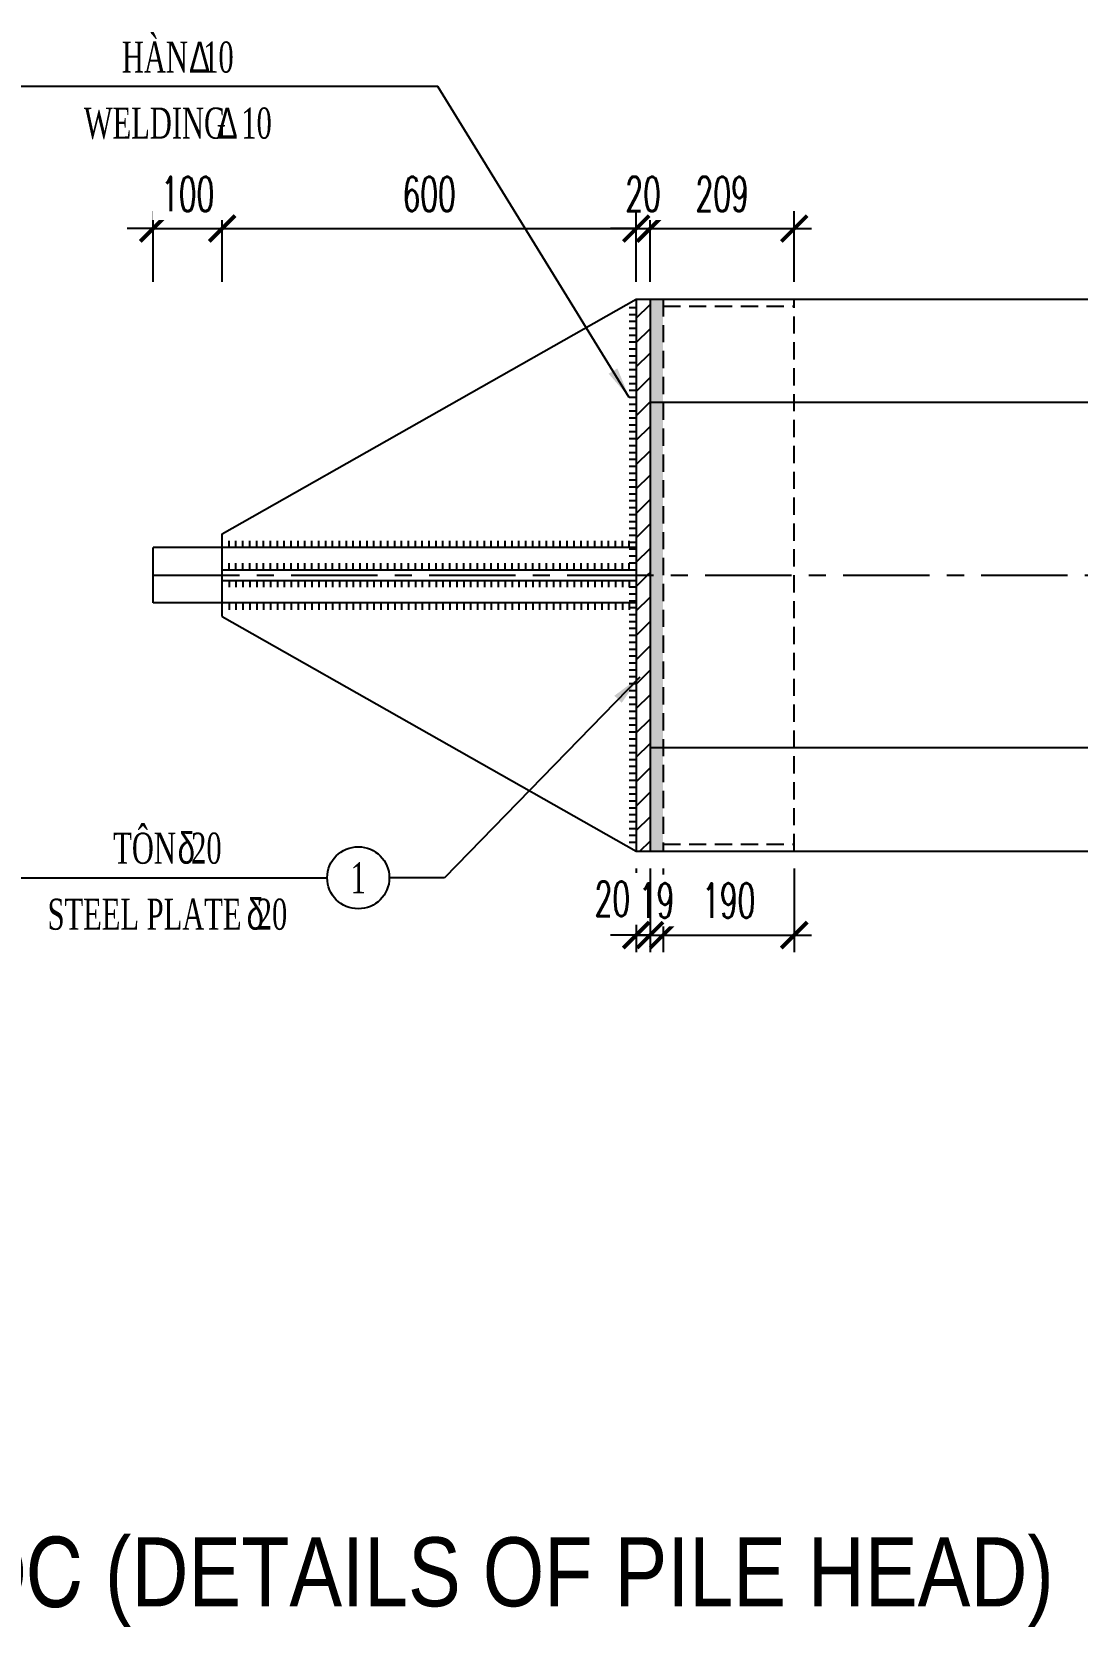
# Model space of a CAD drawing. Extents: x -687 to 808890, y -259 to 107959.
# Drawn here: x 769279 to 770793, y 91647 to 93959 of the extents above; entities that cross this region are included whole.
import ezdxf
from ezdxf.enums import TextEntityAlignment as Align

# ---------------------------------------------------------------- set-up
doc = ezdxf.new("R2010")
doc.units = 0
doc.header["$MEASUREMENT"] = 0
doc.header["$PDMODE"] = 3
doc.linetypes.add('CENTER', pattern=[2, 1.25, -0.25, 0.25, -0.25])
doc.linetypes.add('HIDDEN', pattern=[0.375, 0.25, -0.125])
doc.layers.get('0').update_dxf_attribs({"color": 3, "linetype": 'CONTINUOUS'})
doc.layers.get('DEFPOINTS').update_dxf_attribs({"linetype": 'CONTINUOUS'})
for name, color, linetype in [('Han', 7, 'CONTINUOUS'), ('Hatch', 5, 'CONTINUOUS'), ('Hidden', 4, 'HIDDEN'), ('Kich thuoc', 4, 'CONTINUOUS'), ('Text', 3, 'CONTINUOUS'), ('Thep dai', 6, 'CONTINUOUS'), ('Tim', 8, 'CENTER')]:
    doc.layers.add(name, color=color, linetype=linetype)
doc.styles.add('Kichthuoc', font='romans.shx', dxfattribs={"width": 0.6})
doc.styles.get("Standard").update_dxf_attribs({"font": 'vntimeh.shx', "width": 0.65})
doc.styles.add('SYMBOL', font='greeks.shx', dxfattribs={"width": 0.8})
doc.styles.add('Ten', font='Vharialn.ttf')
doc.dimstyles.new('Dim 250', dxfattribs={"dimscale": 250, "dimtxt": 0.2, "dimasz": 0.15, "dimexe": 0.1, "dimexo": 0.1, "dimgap": 0.1, "dimtad": 1, "dimdec": 0, "dimlfac": -1, "dimzin": 0, "dimdsep": 46, "dimtxsty": 'Kichthuoc', "dimblk": 'ARCHTICK', "dimcen": 0.1, "dimdle": 0.1, "dimclrd": 4, "dimclre": 4, "dimclrt": 3, "dimadec": 0, "dimazin": 0, "dimtfac": 1, "dimtdec": 0, "dimtix": 1, "dimtmove": 2, "dimatfit": 3, "dimfxl": 1, "dimtfill": 1, "dimtolj": 1, "dimtzin": 0, "dimarcsym": 0})
doc.dimstyles.new('Le 250', dxfattribs={"dimscale": 250, "dimtxt": 0.22, "dimasz": 0.18, "dimexe": 0.1, "dimexo": 0.2, "dimgap": 0.1, "dimtad": 1, "dimdec": 0, "dimzin": 0, "dimdsep": 46, "dimtxsty": 'Kichthuoc', "dimblk": 'ARCHTICK', "dimcen": 0, "dimdle": 0.1, "dimclrd": 2, "dimclre": 2, "dimclrt": 256, "dimadec": 0, "dimazin": 0, "dimtfac": 1, "dimtdec": 0, "dimtix": 1, "dimtmove": 2, "dimatfit": 3, "dimfxl": 1, "dimtolj": 1, "dimtzin": 0, "dimarcsym": 0})
pattern_1 = [(45, (1262.832004117081, -10914.5223759296), (-17.67766952966368, 17.67766952966369), [])]

# ---------------------------------------------------------------- blocks, each defined once
blk = doc.blocks.new('_ArchTick')
at = {"color": 0, "linetype": 'ByBlock', "const_width": 0.15}
blk.add_lwpolyline([(-0.5, -0.5), (0.5, 0.5)], dxfattribs=at)
blk = doc.blocks.new('*D77')
at = {"layer": 'DEFPOINTS', "color": 0}
for p in [(770383.5733501858, 93674.20383396775), (770174.5733501856, 93571.90313362404), (770383.5733501858, 93571.90313362404)]:
    blk.add_point(p, dxfattribs=at)
at = {"layer": 'Kich thuoc', "color": 4, "lineweight": -2}
for p, q in [((770174.5733501856, 93596.90313362406), (770174.5733501856, 93699.20383396777)), ((770383.5733501858, 93596.90313362406), (770383.5733501858, 93699.20383396777)), ((770149.5733501855, 93674.20383396775), (770408.5733501856, 93674.20383396775))]:
    blk.add_line(p, q, dxfattribs=at)
at = {"layer": 'Kich thuoc', "color": 4, "lineweight": -2, "xscale": 37.5, "yscale": 37.5, "zscale": 37.5, "rotation": 180}
blk.add_blockref('_ArchTick', (770174.5733501856, 93674.20383396775), dxfattribs=at)
at = {"layer": 'Kich thuoc', "color": 4, "lineweight": -2, "xscale": 37.5, "yscale": 37.5, "zscale": 37.5}
blk.add_blockref('_ArchTick', (770383.5733501858, 93674.20383396775), dxfattribs=at)
at = {"layer": 'Kich thuoc', "color": 3, "insert": (770279.0733501855, 93724.20383396777), "char_height": 50, "attachment_point": 5, "style": 'Kichthuoc', "bg_fill": 3, "box_fill_scale": 1.25, "bg_fill_color": 9, "bg_fill_true_color": 13158600, "bg_fill_transparency": 8275228}
blk.add_mtext('\\A1;209', dxfattribs=at)
blk = doc.blocks.new('*D78')
at = {"layer": 'DEFPOINTS', "color": 0}
for p in [(770193.5733501854, 92771.90313362407), (770383.5733501858, 92771.90313362407), (770383.5733501858, 92650.33589882813)]:
    blk.add_point(p, dxfattribs=at)
at = {"layer": 'Kich thuoc', "color": 4, "lineweight": -2}
for p, q in [((770193.5733501854, 92746.90313362407), (770193.5733501854, 92625.33589882813)), ((770383.5733501858, 92746.90313362407), (770383.5733501858, 92625.33589882813)), ((770168.5733501854, 92650.33589882813), (770408.5733501856, 92650.33589882813))]:
    blk.add_line(p, q, dxfattribs=at)
at = {"layer": 'Kich thuoc', "color": 4, "lineweight": -2, "xscale": 37.5, "yscale": 37.5, "zscale": 37.5, "rotation": 180}
blk.add_blockref('_ArchTick', (770193.5733501854, 92650.33589882813), dxfattribs=at)
at = {"layer": 'Kich thuoc', "color": 4, "lineweight": -2, "xscale": 37.5, "yscale": 37.5, "zscale": 37.5}
blk.add_blockref('_ArchTick', (770383.5733501858, 92650.33589882813), dxfattribs=at)
at = {"layer": 'Kich thuoc', "color": 3, "insert": (770288.5733501855, 92700.33589882813), "char_height": 50, "attachment_point": 5, "style": 'Kichthuoc', "bg_fill": 3, "box_fill_scale": 1.25, "bg_fill_color": 9, "bg_fill_true_color": 13158600, "bg_fill_transparency": 11732736}
blk.add_mtext('\\A1;190', dxfattribs=at)
blk = doc.blocks.new('*D79')
at = {"layer": 'DEFPOINTS', "color": 0}
for p in [(770174.5733501856, 92771.90313362362), (770193.5733501854, 92771.90313362407), (770193.5733501854, 92650.33589882813)]:
    blk.add_point(p, dxfattribs=at)
at = {"layer": 'Kich thuoc', "color": 4, "lineweight": -2}
for p, q in [((770174.5733501856, 92746.90313362364), (770174.5733501856, 92625.33589882813)), ((770193.5733501854, 92746.90313362407), (770193.5733501854, 92625.33589882813)), ((770174.5733501856, 92650.33589882813), (770137.0733501855, 92650.33589882813)), ((770174.5733501856, 92650.33589882813), (770193.5733501854, 92650.33589882813)), ((770193.5733501854, 92650.33589882813), (770231.0733501855, 92650.33589882813))]:
    blk.add_line(p, q, dxfattribs=at)
at = {"layer": 'Kich thuoc', "color": 4, "lineweight": -2, "xscale": 37.5, "yscale": 37.5, "zscale": 37.5}
blk.add_blockref('_ArchTick', (770174.5733501856, 92650.33589882813), dxfattribs=at)
at = {"layer": 'Kich thuoc', "color": 4, "lineweight": -2, "xscale": 37.5, "yscale": 37.5, "zscale": 37.5, "rotation": 180}
blk.add_blockref('_ArchTick', (770193.5733501854, 92650.33589882813), dxfattribs=at)
at = {"layer": 'Kich thuoc', "color": 3, "insert": (770184.0733501855, 92700.33589882813), "char_height": 50, "attachment_point": 5, "style": 'Kichthuoc', "bg_fill": 3, "box_fill_scale": 1.25, "bg_fill_color": 9, "bg_fill_true_color": 13158600, "bg_fill_transparency": 11596748}
blk.add_mtext('\\A1;19', dxfattribs=at)
blk = doc.blocks.new('*D80')
at = {"layer": 'DEFPOINTS', "color": 0}
for p in [(770154.5733501856, 92771.9031336236), (770174.5733501856, 92771.90313362362), (770174.5733501856, 92650.33589882813)]:
    blk.add_point(p, dxfattribs=at)
at = {"layer": 'Kich thuoc', "color": 4, "lineweight": -2}
for p, q in [((770154.5733501856, 92746.90313362361), (770154.5733501856, 92625.33589882813)), ((770174.5733501856, 92746.90313362364), (770174.5733501856, 92625.33589882813)), ((770154.5733501856, 92650.33589882813), (770117.0733501856, 92650.33589882813)), ((770154.5733501856, 92650.33589882813), (770174.5733501856, 92650.33589882813)), ((770174.5733501856, 92650.33589882813), (770212.0733501856, 92650.33589882813))]:
    blk.add_line(p, q, dxfattribs=at)
at = {"layer": 'Kich thuoc', "color": 3, "insert": (770120.0056259853, 92702.83589882813), "char_height": 50, "attachment_point": 5, "style": 'Kichthuoc', "bg_fill": 3, "box_fill_scale": 1.25, "bg_fill_color": 9, "bg_fill_true_color": 13158600, "bg_fill_transparency": 11732736}
blk.add_mtext('\\A1;20', dxfattribs=at)
at = {"layer": 'Kich thuoc', "color": 4, "lineweight": -2, "xscale": 37.5, "yscale": 37.5, "zscale": 37.5}
blk.add_blockref('_ArchTick', (770154.5733501856, 92650.33589882813), dxfattribs=at)
at = {"layer": 'Kich thuoc', "color": 4, "lineweight": -2, "xscale": 37.5, "yscale": 37.5, "zscale": 37.5, "rotation": 180}
blk.add_blockref('_ArchTick', (770174.5733501856, 92650.33589882813), dxfattribs=at)
blk = doc.blocks.new('*D81')
at = {"layer": 'DEFPOINTS', "color": 0}
for p in [(770174.5733501856, 93674.20383396775), (770154.5733501858, 93571.90313362409), (770174.5733501856, 93571.90313362407)]:
    blk.add_point(p, dxfattribs=at)
at = {"layer": 'Kich thuoc', "color": 4, "lineweight": -2}
for p, q in [((770154.5733501858, 93596.90313362407), (770154.5733501858, 93699.20383396777)), ((770174.5733501856, 93596.90313362407), (770174.5733501856, 93699.20383396777)), ((770154.5733501858, 93674.20383396775), (770117.0733501858, 93674.20383396775)), ((770154.5733501858, 93674.20383396775), (770174.5733501856, 93674.20383396775)), ((770174.5733501856, 93674.20383396775), (770212.0733501856, 93674.20383396775))]:
    blk.add_line(p, q, dxfattribs=at)
at = {"layer": 'Kich thuoc', "color": 4, "lineweight": -2, "xscale": 37.5, "yscale": 37.5, "zscale": 37.5}
blk.add_blockref('_ArchTick', (770154.5733501858, 93674.20383396775), dxfattribs=at)
at = {"layer": 'Kich thuoc', "color": 4, "lineweight": -2, "xscale": 37.5, "yscale": 37.5, "zscale": 37.5, "rotation": 180}
blk.add_blockref('_ArchTick', (770174.5733501856, 93674.20383396775), dxfattribs=at)
at = {"layer": 'Kich thuoc', "color": 3, "insert": (770164.5733501856, 93724.20383396777), "char_height": 50, "attachment_point": 5, "style": 'Kichthuoc', "bg_fill": 3, "box_fill_scale": 1.25, "bg_fill_color": 9, "bg_fill_true_color": 13158600, "bg_fill_transparency": 11596748}
blk.add_mtext('\\A1;20', dxfattribs=at)
blk = doc.blocks.new('*D82')
at = {"layer": 'DEFPOINTS', "color": 0}
for p in [(770154.5733501858, 93674.20383396775), (769554.5733501856, 93571.90313362409), (770154.5733501858, 93571.90313362409)]:
    blk.add_point(p, dxfattribs=at)
at = {"layer": 'Kich thuoc', "color": 4, "lineweight": -2}
for p, q in [((769554.5733501856, 93596.90313362407), (769554.5733501856, 93699.20383396777)), ((770154.5733501858, 93596.90313362407), (770154.5733501858, 93699.20383396777)), ((769529.5733501856, 93674.20383396775), (770179.5733501858, 93674.20383396775))]:
    blk.add_line(p, q, dxfattribs=at)
at = {"layer": 'Kich thuoc', "color": 4, "lineweight": -2, "xscale": 37.5, "yscale": 37.5, "zscale": 37.5, "rotation": 180}
blk.add_blockref('_ArchTick', (769554.5733501856, 93674.20383396775), dxfattribs=at)
at = {"layer": 'Kich thuoc', "color": 4, "lineweight": -2, "xscale": 37.5, "yscale": 37.5, "zscale": 37.5}
blk.add_blockref('_ArchTick', (770154.5733501858, 93674.20383396775), dxfattribs=at)
at = {"layer": 'Kich thuoc', "color": 3, "insert": (769854.5733501858, 93724.20383396777), "char_height": 50, "attachment_point": 5, "style": 'Kichthuoc', "bg_fill": 3, "box_fill_scale": 1.25, "bg_fill_color": 9, "bg_fill_true_color": 13158600, "bg_fill_transparency": 11732736}
blk.add_mtext('\\A1;600', dxfattribs=at)
blk = doc.blocks.new('*D83')
at = {"layer": 'DEFPOINTS', "color": 0}
for p in [(769554.5733501856, 93674.20383396775), (769454.5733501858, 93571.90313362409), (769554.5733501856, 93571.90313362409)]:
    blk.add_point(p, dxfattribs=at)
at = {"layer": 'Kich thuoc', "color": 4, "lineweight": -2}
for p, q in [((769454.5733501858, 93596.90313362407), (769454.5733501858, 93699.20383396777)), ((769554.5733501856, 93596.90313362407), (769554.5733501856, 93699.20383396777)), ((769454.5733501858, 93674.20383396775), (769417.0733501856, 93674.20383396775)), ((769454.5733501858, 93674.20383396775), (769554.5733501856, 93674.20383396775)), ((769554.5733501856, 93674.20383396775), (769592.0733501856, 93674.20383396775))]:
    blk.add_line(p, q, dxfattribs=at)
at = {"layer": 'Kich thuoc', "color": 4, "lineweight": -2, "xscale": 37.5, "yscale": 37.5, "zscale": 37.5}
blk.add_blockref('_ArchTick', (769454.5733501858, 93674.20383396775), dxfattribs=at)
at = {"layer": 'Kich thuoc', "color": 4, "lineweight": -2, "xscale": 37.5, "yscale": 37.5, "zscale": 37.5, "rotation": 180}
blk.add_blockref('_ArchTick', (769554.5733501856, 93674.20383396775), dxfattribs=at)
at = {"layer": 'Kich thuoc', "color": 3, "insert": (769504.5733501856, 93724.20383396777), "char_height": 50, "attachment_point": 5, "style": 'Kichthuoc', "bg_fill": 3, "box_fill_scale": 1.25, "bg_fill_color": 9, "bg_fill_true_color": 13158600, "bg_fill_transparency": 11732736}
blk.add_mtext('\\A1;100', dxfattribs=at)

msp = doc.modelspace()

# ---------------------------------------------------------------- linework, layer by layer
msp.add_line((769554.5733501856, 93111.90313362402), (769554.5733501855, 93231.90313362404))
at = {"layer": 'Han'}
for p, q in [((770154.5733501851, 93559.40313362428), (770144.573350185, 93559.40313362428)), ((770154.5733501851, 93549.40313362426), (770144.573350185, 93549.40313362426)), ((770154.5733501851, 93539.40313362428), (770144.573350185, 93539.40313362428)), ((770154.5733501851, 93529.40313362426), (770144.573350185, 93529.40313362426)), ((770154.5733501851, 93519.40313362426), (770144.573350185, 93519.40313362426)), ((770154.5733501851, 93509.40313362428), (770144.573350185, 93509.40313362428)), ((770154.5733501851, 93499.40313362425), (770144.573350185, 93499.40313362425)), ((770154.5733501851, 93489.40313362426), (770144.573350185, 93489.40313362426)), ((770154.5733501851, 93479.40313362428), (770144.573350185, 93479.40313362428)), ((770154.5733501851, 93469.40313362425), (770144.573350185, 93469.40313362425)), ((770154.5733501851, 93459.40313362423), (770144.573350185, 93459.40313362423)), ((770154.5733501851, 93449.40313362425), (770144.573350185, 93449.40313362425)), ((770154.5733501851, 93439.40313362425), (770144.573350185, 93439.40313362425)), ((770154.5733501851, 93429.40313362423), (770144.573350185, 93429.40313362423)), ((770154.5733501851, 93419.40313362425), (770144.573350185, 93419.40313362425)), ((770154.5733501851, 93409.40313362425), (770144.573350185, 93409.40313362425)), ((770154.5733501851, 93399.40313362423), (770144.573350185, 93399.40313362423)), ((770154.5733501851, 93389.40313362423), (770144.573350185, 93389.40313362423)), ((770154.5733501851, 93379.40313362425), (770144.573350185, 93379.40313362425)), ((770154.5733501851, 93369.40313362426), (770144.573350185, 93369.40313362426)), ((770154.5733501851, 93359.40313362423), (770144.573350185, 93359.40313362423)), ((770154.5733501851, 93349.40313362425), (770144.573350185, 93349.40313362425)), ((770154.5733501851, 93339.40313362425), (770144.573350185, 93339.40313362425)), ((770154.5733501851, 93329.40313362423), (770144.573350185, 93329.40313362423)), ((770154.5733501851, 93319.40313362425), (770144.573350185, 93319.40313362425)), ((770154.5733501851, 93309.40313362425), (770144.573350185, 93309.40313362425)), ((770154.5733501851, 93299.40313362423), (770144.573350185, 93299.40313362423)), ((770154.5733501851, 93289.40313362425), (770144.573350185, 93289.40313362425)), ((770154.5733501851, 93279.40313362425), (770144.573350185, 93279.40313362425)), ((770154.5733501851, 93269.40313362423), (770144.573350185, 93269.40313362423)), ((770154.5733501851, 93259.40313362425), (770144.573350185, 93259.40313362425)), ((770154.5733501851, 93249.40313362425), (770144.573350185, 93249.40313362425)), ((770154.5733501851, 93239.40313362423), (770144.573350185, 93239.40313362423)), ((769564.5733501855, 93211.90313362361), (769564.5733501855, 93221.9031336236)), ((769564.5733501855, 93211.90313362361), (769564.5733501855, 93221.9031336236)), ((769574.5733501856, 93211.90313362372), (769574.5733501856, 93221.90313362372)), ((769574.5733501856, 93211.90313362361), (769574.5733501856, 93221.9031336236)), ((769584.5733501855, 93211.90313362372), (769584.5733501855, 93221.90313362372)), ((769594.5733501856, 93211.90313362372), (769594.5733501856, 93221.90313362372)), ((769604.5733501856, 93211.90313362372), (769604.5733501856, 93221.90313362372)), ((769614.5733501855, 93211.90313362372), (769614.5733501855, 93221.90313362372)), ((769624.5733501856, 93211.90313362372), (769624.5733501856, 93221.90313362372)), ((769634.5733501856, 93211.90313362372), (769634.5733501856, 93221.90313362372)), ((769644.5733501855, 93211.90313362384), (769644.5733501855, 93221.90313362384)), ((769654.5733501856, 93211.90313362384), (769654.5733501856, 93221.90313362384)), ((769664.5733501856, 93211.90313362384), (769664.5733501856, 93221.90313362384)), ((769674.5733501855, 93211.90313362384), (769674.5733501855, 93221.90313362384)), ((769684.5733501856, 93211.90313362384), (769684.5733501856, 93221.90313362384)), ((769694.5733501856, 93211.90313362384), (769694.5733501856, 93221.90313362384)), ((769704.5733501855, 93211.90313362384), (769704.5733501855, 93221.90313362384)), ((769714.5733501855, 93211.90313362397), (769714.5733501855, 93221.90313362396)), ((769724.5733501856, 93211.90313362397), (769724.5733501856, 93221.90313362396)), ((769734.5733501856, 93211.90313362397), (769734.5733501856, 93221.90313362396)), ((769744.5733501855, 93211.90313362397), (769744.5733501855, 93221.90313362396)), ((769754.5733501856, 93211.90313362397), (769754.5733501856, 93221.90313362396)), ((769764.5733501856, 93211.90313362397), (769764.5733501856, 93221.90313362396)), ((769774.5733501855, 93211.90313362397), (769774.5733501855, 93221.90313362396)), ((769784.5733501856, 93211.90313362407), (769784.5733501856, 93221.90313362407)), ((769794.5733501855, 93211.90313362407), (769794.5733501855, 93221.90313362407)), ((769804.5733501856, 93211.90313362407), (769804.5733501856, 93221.90313362407)), ((769814.5733501856, 93211.90313362407), (769814.5733501856, 93221.90313362407)), ((769824.5733501855, 93211.90313362407), (769824.5733501855, 93221.90313362407)), ((769834.5733501856, 93211.90313362407), (769834.5733501856, 93221.90313362407)), ((769844.5733501856, 93211.90313362407), (769844.5733501856, 93221.90313362407)), ((769854.5733501855, 93211.9031336242), (769854.5733501855, 93221.90313362419)), ((769864.5733501855, 93211.9031336242), (769864.5733501855, 93221.90313362419)), ((769874.5733501856, 93211.9031336242), (769874.5733501856, 93221.90313362419)), ((769884.5733501855, 93211.9031336242), (769884.5733501855, 93221.90313362419)), ((769894.5733501855, 93211.9031336242), (769894.5733501855, 93221.90313362419)), ((769904.5733501856, 93211.9031336242), (769904.5733501856, 93221.90313362419)), ((769914.5733501855, 93211.9031336242), (769914.5733501855, 93221.90313362419)), ((769924.5733501856, 93211.9031336243), (769924.5733501856, 93221.9031336243)), ((769934.5733501856, 93211.9031336243), (769934.5733501856, 93221.9031336243)), ((769944.5733501856, 93211.9031336243), (769944.5733501856, 93221.9031336243)), ((769954.5733501856, 93211.9031336243), (769954.5733501856, 93221.9031336243)), ((769964.5733501856, 93211.9031336243), (769964.5733501856, 93221.9031336243)), ((769974.5733501856, 93211.9031336243), (769974.5733501856, 93221.9031336243)), ((769984.5733501856, 93211.9031336243), (769984.5733501856, 93221.9031336243)), ((769994.5733501856, 93211.90313362444), (769994.5733501856, 93221.90313362442)), ((770004.5733501855, 93211.90313362444), (770004.5733501855, 93221.90313362442)), ((770014.5733501856, 93211.90313362444), (770014.5733501856, 93221.90313362442)), ((770024.5733501856, 93211.90313362444), (770024.5733501856, 93221.90313362442)), ((770034.5733501855, 93211.90313362444), (770034.5733501855, 93221.90313362442)), ((770044.5733501856, 93211.90313362444), (770044.5733501856, 93221.90313362442)), ((770054.5733501856, 93211.90313362444), (770054.5733501856, 93221.90313362442)), ((770064.5733501855, 93211.90313362452), (770064.5733501855, 93221.90313362455)), ((770074.5733501856, 93211.90313362452), (770074.5733501856, 93221.90313362455)), ((770084.5733501856, 93211.90313362452), (770084.5733501856, 93221.90313362455)), ((770094.5733501855, 93211.90313362452), (770094.5733501855, 93221.90313362455)), ((770104.5733501856, 93211.90313362452), (770104.5733501856, 93221.90313362455)), ((770114.5733501856, 93211.90313362452), (770114.5733501856, 93221.90313362455)), ((770124.5733501855, 93211.90313362452), (770124.5733501855, 93221.90313362455)), ((770134.5733501856, 93211.90313362452), (770134.5733501856, 93221.90313362455)), ((770154.5733501851, 93229.40313362423), (770144.573350185, 93229.40313362423)), ((770144.5733501856, 93211.90313362452), (770144.5733501856, 93221.90313362455)), ((770154.5733501851, 93219.40313362425), (770144.573350185, 93219.40313362425)), ((769564.5733501855, 93179.40313362361), (769564.5733501855, 93189.40313362364)), ((769564.5733501855, 93179.40313362361), (769564.5733501855, 93189.40313362364)), ((769574.5733501856, 93179.40313362361), (769574.5733501856, 93189.40313362364)), ((769574.5733501856, 93179.40313362374), (769574.5733501856, 93189.40313362372)), ((769584.5733501855, 93179.40313362374), (769584.5733501855, 93189.40313362372)), ((769594.5733501856, 93179.40313362374), (769594.5733501856, 93189.40313362372)), ((769604.5733501856, 93179.40313362374), (769604.5733501856, 93189.40313362372)), ((769614.5733501855, 93179.40313362374), (769614.5733501855, 93189.40313362372)), ((769624.5733501856, 93179.40313362374), (769624.5733501856, 93189.40313362372)), ((769634.5733501856, 93179.40313362374), (769634.5733501856, 93189.40313362372)), ((769644.5733501855, 93179.40313362385), (769644.5733501855, 93189.40313362385)), ((769654.5733501856, 93179.40313362385), (769654.5733501856, 93189.40313362385)), ((769664.5733501856, 93179.40313362385), (769664.5733501856, 93189.40313362385)), ((769674.5733501855, 93179.40313362385), (769674.5733501855, 93189.40313362385)), ((769684.5733501856, 93179.40313362385), (769684.5733501856, 93189.40313362385)), ((769694.5733501856, 93179.40313362385), (769694.5733501856, 93189.40313362385)), ((769704.5733501855, 93179.40313362385), (769704.5733501855, 93189.40313362385)), ((769714.5733501855, 93179.40313362397), (769714.5733501855, 93189.40313362396)), ((769724.5733501856, 93179.40313362397), (769724.5733501856, 93189.40313362396)), ((769734.5733501856, 93179.40313362397), (769734.5733501856, 93189.40313362396)), ((769744.5733501855, 93179.40313362397), (769744.5733501855, 93189.40313362396)), ((769754.5733501856, 93179.40313362397), (769754.5733501856, 93189.40313362396)), ((769764.5733501856, 93179.40313362397), (769764.5733501856, 93189.40313362396)), ((769774.5733501855, 93179.40313362397), (769774.5733501855, 93189.40313362396)), ((769784.5733501856, 93179.40313362409), (769784.5733501856, 93189.40313362409)), ((769794.5733501855, 93179.40313362409), (769794.5733501855, 93189.40313362409)), ((769804.5733501856, 93179.40313362409), (769804.5733501856, 93189.40313362409)), ((769814.5733501856, 93179.40313362409), (769814.5733501856, 93189.40313362409)), ((769824.5733501855, 93179.40313362409), (769824.5733501855, 93189.40313362409)), ((769834.5733501856, 93179.40313362409), (769834.5733501856, 93189.40313362409)), ((769844.5733501856, 93179.40313362409), (769844.5733501856, 93189.40313362409)), ((769854.5733501855, 93179.4031336242), (769854.5733501855, 93189.4031336242)), ((769864.5733501855, 93179.4031336242), (769864.5733501855, 93189.4031336242)), ((769874.5733501856, 93179.4031336242), (769874.5733501856, 93189.4031336242)), ((769884.5733501855, 93179.4031336242), (769884.5733501855, 93189.4031336242)), ((769894.5733501855, 93179.4031336242), (769894.5733501855, 93189.4031336242)), ((769904.5733501856, 93179.4031336242), (769904.5733501856, 93189.4031336242)), ((769914.5733501855, 93179.4031336242), (769914.5733501855, 93189.4031336242)), ((769924.5733501856, 93179.40313362434), (769924.5733501856, 93189.40313362432)), ((769934.5733501856, 93179.40313362434), (769934.5733501856, 93189.40313362432)), ((769944.5733501856, 93179.40313362434), (769944.5733501856, 93189.40313362432)), ((769954.5733501856, 93179.40313362434), (769954.5733501856, 93189.40313362432)), ((769964.5733501856, 93179.40313362434), (769964.5733501856, 93189.40313362432)), ((769974.5733501856, 93179.40313362434), (769974.5733501856, 93189.40313362432)), ((769984.5733501856, 93179.40313362434), (769984.5733501856, 93189.40313362432)), ((769994.5733501856, 93179.40313362444), (769994.5733501856, 93189.40313362444)), ((770004.5733501855, 93179.40313362444), (770004.5733501855, 93189.40313362444)), ((770014.5733501856, 93179.40313362444), (770014.5733501856, 93189.40313362444)), ((770024.5733501856, 93179.40313362444), (770024.5733501856, 93189.40313362444)), ((770034.5733501855, 93179.40313362444), (770034.5733501855, 93189.40313362444)), ((770044.5733501856, 93179.40313362444), (770044.5733501856, 93189.40313362444)), ((770054.5733501856, 93179.40313362444), (770054.5733501856, 93189.40313362444)), ((770064.5733501855, 93179.40313362455), (770064.5733501855, 93189.40313362455)), ((770074.5733501856, 93179.40313362455), (770074.5733501856, 93189.40313362455)), ((770084.5733501856, 93179.40313362455), (770084.5733501856, 93189.40313362455)), ((770094.5733501855, 93179.40313362455), (770094.5733501855, 93189.40313362455)), ((770104.5733501856, 93179.40313362455), (770104.5733501856, 93189.40313362455)), ((770114.5733501856, 93179.40313362455), (770114.5733501856, 93189.40313362455)), ((770124.5733501855, 93179.40313362455), (770124.5733501855, 93189.40313362455)), ((770134.5733501856, 93179.40313362455), (770134.5733501856, 93189.40313362455)), ((770154.5733501851, 93209.40313362426), (770144.573350185, 93209.40313362426)), ((770154.5733501851, 93199.40313362423), (770144.573350185, 93199.40313362423)), ((770154.5733501851, 93189.40313362425), (770144.573350185, 93189.40313362425)), ((770144.5733501856, 93179.40313362455), (770144.5733501856, 93189.40313362455)), ((769564.5733501855, 93164.40313362276), (769564.5733501855, 93154.40313362276)), ((769564.5733501855, 93164.4031336228), (769564.5733501855, 93154.40313362278)), ((769574.5733501856, 93164.40313362278), (769574.5733501856, 93154.40313362278)), ((769574.5733501856, 93164.4031336228), (769574.5733501856, 93154.4031336228)), ((769584.5733501855, 93164.4031336228), (769584.5733501855, 93154.40313362282)), ((769594.5733501856, 93164.40313362284), (769594.5733501856, 93154.40313362284)), ((769604.5733501856, 93164.40313362285), (769604.5733501856, 93154.40313362287)), ((769614.5733501855, 93164.4031336229), (769614.5733501855, 93154.40313362287)), ((769624.5733501856, 93164.4031336229), (769624.5733501856, 93154.4031336229)), ((769634.5733501856, 93164.4031336229), (769634.5733501856, 93154.40313362291)), ((769644.5733501855, 93164.40313362292), (769644.5733501855, 93154.40313362292)), ((769654.5733501856, 93164.40313362294), (769654.5733501856, 93154.40313362294)), ((769664.5733501856, 93164.40313362295), (769664.5733501856, 93154.40313362294)), ((769674.5733501855, 93164.40313362297), (769674.5733501855, 93154.40313362295)), ((769684.5733501856, 93164.403133623), (769684.5733501856, 93154.403133623)), ((769694.5733501856, 93164.40313362301), (769694.5733501856, 93154.40313362303)), ((769704.5733501855, 93164.40313362303), (769704.5733501855, 93154.40313362303)), ((769714.5733501855, 93164.40313362305), (769714.5733501855, 93154.40313362303)), ((769724.5733501856, 93164.40313362305), (769724.5733501856, 93154.40313362305)), ((769734.5733501856, 93164.40313362305), (769734.5733501856, 93154.40313362307)), ((769744.5733501855, 93164.40313362308), (769744.5733501855, 93154.40313362308)), ((769754.5733501856, 93164.40313362311), (769754.5733501856, 93154.4031336231)), ((769764.5733501856, 93164.40313362313), (769764.5733501856, 93154.40313362311)), ((769774.5733501855, 93164.40313362313), (769774.5733501855, 93154.40313362314)), ((769784.5733501856, 93164.40313362316), (769784.5733501856, 93154.40313362316)), ((769794.5733501855, 93164.40313362317), (769794.5733501855, 93154.40313362319)), ((769804.5733501856, 93164.40313362319), (769804.5733501856, 93154.40313362319)), ((769814.5733501856, 93164.40313362321), (769814.5733501856, 93154.40313362319)), ((769824.5733501855, 93164.40313362321), (769824.5733501855, 93154.40313362323)), ((769834.5733501856, 93164.40313362324), (769834.5733501856, 93154.40313362324)), ((769844.5733501856, 93164.40313362326), (769844.5733501856, 93154.40313362326)), ((769854.5733501855, 93164.40313362327), (769854.5733501855, 93154.40313362326)), ((769864.5733501855, 93164.40313362329), (769864.5733501855, 93154.40313362327)), ((769874.5733501856, 93164.40313362329), (769874.5733501856, 93154.4031336233)), ((769884.5733501855, 93164.40313362332), (769884.5733501855, 93154.40313362332)), ((769894.5733501855, 93164.40313362335), (769894.5733501855, 93154.40313362335)), ((769904.5733501856, 93164.40313362337), (769904.5733501856, 93154.40313362335)), ((769914.5733501855, 93164.40313362337), (769914.5733501855, 93154.40313362337)), ((769924.5733501856, 93164.40313362337), (769924.5733501856, 93154.40313362339)), ((769934.5733501856, 93164.4031336234), (769934.5733501856, 93154.4031336234)), ((769944.5733501856, 93164.40313362342), (769944.5733501856, 93154.40313362342)), ((769954.5733501856, 93164.40313362343), (769954.5733501856, 93154.40313362342)), ((769964.5733501856, 93164.40313362345), (769964.5733501856, 93154.40313362346)), ((769974.5733501856, 93164.40313362348), (769974.5733501856, 93154.40313362348)), ((769984.5733501856, 93164.40313362349), (769984.5733501856, 93154.4031336235)), ((769994.5733501856, 93164.4031336235), (769994.5733501856, 93154.4031336235)), ((770004.5733501855, 93164.40313362353), (770004.5733501855, 93154.4031336235)), ((770014.5733501856, 93164.40313362353), (770014.5733501856, 93154.40313362353)), ((770024.5733501856, 93164.40313362353), (770024.5733501856, 93154.40313362355)), ((770034.5733501855, 93164.40313362358), (770034.5733501855, 93154.40313362358)), ((770044.5733501856, 93164.4031336236), (770044.5733501856, 93154.40313362358)), ((770054.5733501856, 93164.40313362361), (770054.5733501856, 93154.4031336236)), ((770064.5733501855, 93164.40313362361), (770064.5733501855, 93154.40313362362)), ((770074.5733501856, 93164.40313362364), (770074.5733501856, 93154.40313362364)), ((770084.5733501856, 93164.40313362365), (770084.5733501856, 93154.40313362365)), ((770094.5733501855, 93164.40313362367), (770094.5733501855, 93154.40313362367)), ((770104.5733501856, 93164.4031336237), (770104.5733501856, 93154.4031336237)), ((770114.5733501856, 93164.4031336237), (770114.5733501856, 93154.40313362371)), ((770124.5733501855, 93164.40313362372), (770124.5733501855, 93154.40313362372)), ((770134.5733501856, 93164.40313362374), (770134.5733501856, 93154.40313362374)), ((770144.5733501856, 93164.40313362375), (770144.5733501856, 93154.40313362374)), ((770154.5733501851, 93154.4031336239), (770144.573350185, 93154.4031336239)), ((770154.5733501851, 93144.40313362388), (770144.573350185, 93144.40313362388)), ((769564.5733501855, 93131.90313362452), (769564.5733501855, 93121.90313362452)), ((769564.5733501855, 93131.90313362452), (769564.5733501855, 93121.90313362452)), ((769574.5733501856, 93131.90313362452), (769574.5733501856, 93121.90313362452)), ((769574.5733501856, 93131.9031336244), (769574.5733501856, 93121.90313362441)), ((769584.5733501855, 93131.9031336244), (769584.5733501855, 93121.90313362441)), ((769594.5733501856, 93131.9031336244), (769594.5733501856, 93121.90313362441)), ((769604.5733501856, 93131.9031336244), (769604.5733501856, 93121.90313362441)), ((769614.5733501855, 93131.9031336244), (769614.5733501855, 93121.90313362441)), ((769624.5733501856, 93131.9031336244), (769624.5733501856, 93121.90313362441)), ((769634.5733501856, 93131.9031336244), (769634.5733501856, 93121.90313362441)), ((769644.5733501855, 93131.90313362429), (769644.5733501855, 93121.9031336243)), ((769654.5733501856, 93131.90313362429), (769654.5733501856, 93121.9031336243)), ((769664.5733501856, 93131.90313362429), (769664.5733501856, 93121.9031336243)), ((769674.5733501855, 93131.90313362429), (769674.5733501855, 93121.9031336243)), ((769684.5733501856, 93131.90313362429), (769684.5733501856, 93121.9031336243)), ((769694.5733501856, 93131.90313362429), (769694.5733501856, 93121.9031336243)), ((769704.5733501855, 93131.90313362429), (769704.5733501855, 93121.9031336243)), ((769714.5733501855, 93131.90313362418), (769714.5733501855, 93121.90313362418)), ((769724.5733501856, 93131.90313362418), (769724.5733501856, 93121.90313362418)), ((769734.5733501856, 93131.90313362418), (769734.5733501856, 93121.90313362418)), ((769744.5733501855, 93131.90313362418), (769744.5733501855, 93121.90313362418)), ((769754.5733501856, 93131.90313362418), (769754.5733501856, 93121.90313362418)), ((769764.5733501856, 93131.90313362418), (769764.5733501856, 93121.90313362418)), ((769774.5733501855, 93131.90313362418), (769774.5733501855, 93121.90313362418)), ((769784.5733501856, 93131.90313362406), (769784.5733501856, 93121.90313362404)), ((769794.5733501855, 93131.90313362406), (769794.5733501855, 93121.90313362404)), ((769804.5733501856, 93131.90313362406), (769804.5733501856, 93121.90313362404)), ((769814.5733501856, 93131.90313362406), (769814.5733501856, 93121.90313362404)), ((769824.5733501855, 93131.90313362406), (769824.5733501855, 93121.90313362404)), ((769834.5733501856, 93131.90313362406), (769834.5733501856, 93121.90313362404)), ((769844.5733501856, 93131.90313362406), (769844.5733501856, 93121.90313362404)), ((769854.5733501855, 93131.90313362394), (769854.5733501855, 93121.90313362394)), ((769864.5733501855, 93131.90313362394), (769864.5733501855, 93121.90313362394)), ((769874.5733501856, 93131.90313362394), (769874.5733501856, 93121.90313362394)), ((769884.5733501855, 93131.90313362394), (769884.5733501855, 93121.90313362394)), ((769894.5733501855, 93131.90313362394), (769894.5733501855, 93121.90313362394)), ((769904.5733501856, 93131.90313362394), (769904.5733501856, 93121.90313362394)), ((769914.5733501855, 93131.90313362394), (769914.5733501855, 93121.90313362394)), ((769924.5733501856, 93131.90313362383), (769924.5733501856, 93121.90313362383)), ((769934.5733501856, 93131.90313362383), (769934.5733501856, 93121.90313362383)), ((769944.5733501856, 93131.90313362383), (769944.5733501856, 93121.90313362383)), ((769954.5733501856, 93131.90313362383), (769954.5733501856, 93121.90313362383)), ((769964.5733501856, 93131.90313362383), (769964.5733501856, 93121.90313362383)), ((769974.5733501856, 93131.90313362383), (769974.5733501856, 93121.90313362383)), ((769984.5733501856, 93131.90313362383), (769984.5733501856, 93121.90313362383)), ((769994.5733501856, 93131.90313362371), (769994.5733501856, 93121.90313362371)), ((770004.5733501855, 93131.90313362371), (770004.5733501855, 93121.90313362371)), ((770014.5733501856, 93131.90313362371), (770014.5733501856, 93121.90313362371)), ((770024.5733501856, 93131.90313362371), (770024.5733501856, 93121.90313362371)), ((770034.5733501855, 93131.90313362371), (770034.5733501855, 93121.90313362371)), ((770044.5733501856, 93131.90313362371), (770044.5733501856, 93121.90313362371)), ((770054.5733501856, 93131.90313362371), (770054.5733501856, 93121.90313362371)), ((770064.5733501855, 93131.9031336236), (770064.5733501855, 93121.9031336236)), ((770074.5733501856, 93131.9031336236), (770074.5733501856, 93121.9031336236)), ((770084.5733501856, 93131.9031336236), (770084.5733501856, 93121.9031336236)), ((770094.5733501855, 93131.9031336236), (770094.5733501855, 93121.9031336236)), ((770104.5733501856, 93131.9031336236), (770104.5733501856, 93121.9031336236)), ((770114.5733501856, 93131.9031336236), (770114.5733501856, 93121.9031336236)), ((770124.5733501855, 93131.9031336236), (770124.5733501855, 93121.9031336236)), ((770134.5733501856, 93131.9031336236), (770134.5733501856, 93121.9031336236)), ((770154.5733501851, 93134.4031336239), (770144.573350185, 93134.4031336239)), ((770144.5733501856, 93131.9031336236), (770144.5733501856, 93121.9031336236)), ((770154.5733501851, 93124.4031336239), (770144.573350185, 93124.4031336239)), ((770154.5733501851, 93114.40313362388), (770144.573350185, 93114.40313362388)), ((770154.5733501851, 93104.4031336239), (770144.573350185, 93104.4031336239)), ((770154.5733501851, 93094.4031336239), (770144.573350185, 93094.4031336239)), ((770154.5733501851, 93084.40313362391), (770144.573350185, 93084.40313362391)), ((770154.5733501851, 93074.40313362388), (770144.573350185, 93074.40313362388)), ((770154.5733501851, 93064.4031336239), (770144.573350185, 93064.4031336239)), ((770154.5733501851, 93054.40313362391), (770144.573350185, 93054.40313362391)), ((770154.5733501851, 93044.40313362388), (770144.573350185, 93044.40313362388)), ((770154.5733501851, 93034.4031336239), (770144.573350185, 93034.4031336239)), ((770154.5733501851, 93024.4031336239), (770144.573350185, 93024.4031336239)), ((770154.5733501851, 93014.40313362388), (770144.573350185, 93014.40313362388)), ((770154.5733501851, 93004.4031336239), (770144.573350185, 93004.4031336239)), ((770154.5733501851, 92994.4031336239), (770144.573350185, 92994.4031336239)), ((770154.5733501851, 92984.40313362388), (770144.573350185, 92984.40313362388)), ((770154.5733501851, 92974.4031336239), (770144.573350185, 92974.4031336239)), ((770154.5733501851, 92964.4031336239), (770144.573350185, 92964.4031336239)), ((770154.5733501851, 92954.40313362388), (770144.573350185, 92954.40313362388)), ((770154.5733501851, 92944.4031336239), (770144.573350185, 92944.4031336239)), ((770154.5733501851, 92934.4031336239), (770144.573350185, 92934.4031336239)), ((770154.5733501851, 92924.40313362391), (770144.573350185, 92924.40313362391)), ((770154.5733501851, 92914.40313362388), (770144.573350185, 92914.40313362388)), ((770154.5733501851, 92904.4031336239), (770144.573350185, 92904.4031336239)), ((770154.5733501851, 92894.40313362391), (770144.573350185, 92894.40313362391)), ((770154.5733501851, 92884.40313362388), (770144.573350185, 92884.40313362388)), ((770154.5733501851, 92874.4031336239), (770144.573350185, 92874.4031336239)), ((770154.5733501851, 92864.40313362388), (770144.573350185, 92864.40313362388)), ((770154.5733501851, 92854.40313362388), (770144.573350185, 92854.40313362388)), ((770154.5733501851, 92844.40313362388), (770144.573350185, 92844.40313362388)), ((770154.5733501851, 92834.40313362388), (770144.573350185, 92834.40313362388)), ((770154.5733501851, 92824.40313362388), (770144.573350185, 92824.40313362388)), ((770154.5733501851, 92814.40313362388), (770144.573350185, 92814.40313362388)), ((770154.5733501851, 92804.40313362388), (770144.573350185, 92804.40313362388)), ((770154.5733501851, 92794.40313362388), (770144.573350185, 92794.40313362388)), ((770154.5733501851, 92784.40313362388), (770144.573350185, 92784.40313362388))]:
    msp.add_line(p, q, dxfattribs=at)
at = {"layer": 'Hatch', "color": 9}
for p, q in [((770999.8732801389, 93421.90313362404), (770174.5733501855, 93421.90313362404)), ((771003.4754317458, 92921.90313362407), (770174.5733501855, 92921.90313362407))]:
    msp.add_line(p, q, dxfattribs=at)
at = {"layer": 'Kich thuoc', "color": 2}
msp.add_line((769866.9161579568, 93879.8670719795), (769235.2675827689, 93879.8670719795), dxfattribs=at)
at = {"layer": 'Kich thuoc'}
for p, q in [((769554.5733501855, 93164.40313362409), (769554.5733501855, 93179.40313362409)), ((769554.5733501855, 93179.40313362409), (770154.5733501854, 93179.40313362409)), ((769554.5733501855, 93164.40313362409), (770154.5733501854, 93164.40313362409))]:
    msp.add_line(p, q, dxfattribs=at)
at = {"layer": 'Text'}
msp.add_circle((769751.7878000091, 92733.38744488177), 45, dxfattribs=at)
at = {"layer": 'Thep dai'}
for p, q in [((770154.5733501854, 93211.90313362407), (769454.5733501854, 93211.90313362407)), ((769454.5733501854, 93131.90313362407), (769454.5733501854, 93211.90313362407)), ((770154.5733501854, 93131.90313362407), (769454.5733501854, 93131.90313362407))]:
    msp.add_line(p, q, dxfattribs=at)
at = {"layer": 'Tim', "ltscale": 100}
msp.add_line((769454.5733501854, 93171.90313362407), (771101.3561454068, 93171.90313362407), dxfattribs=at)

# ---------------------------------------------------------------- texts
at = {"layer": 'Text', "width": 0.65}
for s, p in [('hµn  10', (769490.2760131848, 93900.22541374619)), ('welding  10', (769490.2760131848, 93804.56506150053)), ('t«n  20', (769475.2461717285, 92753.74578664845)), ('steel plate  20', (769475.2461717285, 92658.08543440278))]:
    msp.add_text(s, height=45, dxfattribs=at).set_placement(p, align=Align.CENTER)
at = {"layer": 'Text', "style": 'SYMBOL', "width": 0.75}
for s, p in [('D', (769506.7891148913, 93900.22541374619)), ('D', (769546.851798513, 93804.56506150053)), ('d', (769490.0245543248, 92753.74578664845)), ('d', (769589.9817305186, 92658.08543440278))]:
    msp.add_text(s, height=45, dxfattribs=at).set_placement(p)
at = {"layer": 'Text', "width": 0.65}
msp.add_text('1', height=45, dxfattribs=at).set_placement((769751.7878000091, 92733.38744488177), align=Align.MIDDLE)
at = {"layer": 'Text', "color": 3, "style": 'Ten'}
msp.add_text('Chi tiÕt ®Çu cäc (details of pile head)', height=100, dxfattribs=at).set_placement((769538.9588902775, 91677.53194345957), align=Align.CENTER)

# ---------------------------------------------------------------- leaders
at = {"layer": 'Kich thuoc'}
for points, override in [([(770144.573350185, 93429.40313362423), (769866.9161579568, 93879.8670719795)], {"dimtad": 0}), ([(770159.5733501855, 93024.29508818974), (769876.5927621796, 92733.38744488177), (769796.7878000091, 92733.38744488177)], {"dimgap": 0.1, "dimtad": 0}), ([(769094.8417818898, 92904.17079752186), (769191.5819153223, 92733.38744488177), (769706.787800009, 92733.38744488177)], {"dimgap": 0.1, "dimtad": 0})]:
    msp.add_leader(points, dimstyle='Le 250', override=override, dxfattribs=at)

# ---------------------------------------------------------------- next in the draw order: dimensions: what is measured, and where the dimension line sits
for base, p1, p2, picture, middle in [((770383.5733501858, 93674.20383396775), (770174.5733501856, 93571.90313362404), (770383.5733501858, 93571.90313362404), '*D77', (770279.0733501855, 93724.20383396777)), ((770383.5733501858, 92650.33589882813), (770193.5733501854, 92771.90313362407), (770383.5733501858, 92771.90313362407), '*D78', (770288.5733501855, 92700.33589882813))]:
    dim = msp.add_linear_dim(base=base, p1=p1, p2=p2, dimstyle='Dim 250', dxfattribs=at)
    dim.commit()
    dim.dimension.update_dxf_attribs({"geometry": picture, "text_midpoint": middle})

# ---------------------------------------------------------------- next in the draw order: linework, layer by layer
msp.add_line((770154.5733501856, 93571.90313362404), (771083.4022948365, 93571.90313362407))
at = {"layer": 'Hidden', "ltscale": 100}
for p, q in [((770193.5733501855, 93561.90313362404), (770383.5733501856, 93561.90313362404)), ((770383.5733501858, 92771.90313362407), (770383.5733501856, 93571.90313362404))]:
    msp.add_line(p, q, dxfattribs=at)

# ---------------------------------------------------------------- next in the draw order: dimensions: what is measured, and where the dimension line sits
at = {"layer": 'Kich thuoc'}
dim = msp.add_linear_dim(base=(770193.5733501854, 92650.33589882813), p1=(770174.5733501856, 92771.90313362362), p2=(770193.5733501854, 92771.90313362407), dimstyle='Dim 250', dxfattribs=at)
dim.commit()
dim.dimension.update_dxf_attribs({"geometry": '*D79', "text_midpoint": (770184.0733501855, 92700.33589882813)})

# ---------------------------------------------------------------- next in the draw order: dimensions: what is measured, and where the dimension line sits
dim = msp.add_linear_dim(base=(770174.5733501856, 92650.33589882813), p1=(770154.5733501856, 92771.9031336236), p2=(770174.5733501856, 92771.90313362362), dimstyle='Dim 250', dxfattribs=at)
dim.commit()
dim.dimension.update_dxf_attribs({"geometry": '*D80', "text_midpoint": (770120.0056259853, 92702.83589882813), "dimtype": 160})

# ---------------------------------------------------------------- next in the draw order: hatches: boundary and pattern name
at = {"layer": 'Hatch'}
h = msp.add_hatch(dxfattribs=at)
h.set_pattern_fill('ANSI31', color=256, scale=200, style=0)
h.set_pattern_definition(pattern_1)
h.paths.add_polyline_path([(770174.5733501853, 93171.90313362393), (770154.5733501854, 93171.90313362393), (770154.5733501856, 92771.90313362396), (770174.5733501855, 92771.90313362396)])
h = msp.add_hatch(color=7, dxfattribs=at)
h.paths.add_polyline_path([(770193.5733501854, 93171.90313362407), (770174.5733501856, 93171.90313362407), (770174.5733501856, 92921.90313362407), (770193.5733501854, 92921.90313362407)])
h.paths.add_polyline_path([(770193.5733501852, 92921.90313362407), (770174.5733501858, 92921.90313362407), (770174.5733501856, 92771.90313362407), (770193.5733501854, 92771.90313362407)])

# ---------------------------------------------------------------- next in the draw order: linework, layer by layer
for p, q in [((769554.5733501855, 93111.90313362407), (770154.5733501854, 92771.90313362407)), ((770154.5733501856, 92771.90313362407), (771077.0796461749, 92771.90313362407))]:
    msp.add_line(p, q)
at = {"layer": 'Hidden', "ltscale": 100}
for p, q in [((770193.5733501854, 93571.90313362407), (770193.5733501854, 92771.90313362407)), ((770193.5733501855, 92781.90313362407), (770383.5733501856, 92781.90313362407))]:
    msp.add_line(p, q, dxfattribs=at)

# ---------------------------------------------------------------- next in the draw order: dimensions: what is measured, and where the dimension line sits
at = {"layer": 'Kich thuoc'}
dim = msp.add_linear_dim(base=(770174.5733501856, 93674.20383396775), p1=(770154.5733501858, 93571.90313362409), p2=(770174.5733501856, 93571.90313362407), dimstyle='Dim 250', dxfattribs=at)
dim.commit()
dim.dimension.update_dxf_attribs({"geometry": '*D81', "text_midpoint": (770164.5733501856, 93724.20383396777)})

# ---------------------------------------------------------------- next in the draw order: linework, layer by layer
for p, q in [((769554.5733501855, 93231.90313362407), (770154.5733501854, 93571.90313362407)), ((770154.5733501856, 93571.90313362407), (770154.5733501856, 92771.90313362407)), ((770174.5733501856, 93571.90313362407), (770174.5733501856, 92771.90313362407))]:
    msp.add_line(p, q)

# ---------------------------------------------------------------- next in the draw order: dimensions: what is measured, and where the dimension line sits
dim = msp.add_linear_dim(base=(770154.5733501858, 93674.20383396775), p1=(769554.5733501856, 93571.90313362409), p2=(770154.5733501858, 93571.90313362409), dimstyle='Dim 250', dxfattribs=at)
dim.commit()
dim.dimension.update_dxf_attribs({"geometry": '*D82', "text_midpoint": (769854.5733501858, 93724.20383396777)})

# ---------------------------------------------------------------- next in the draw order: hatches: boundary and pattern name
at = {"layer": 'Hatch'}
h = msp.add_hatch(dxfattribs=at)
h.set_pattern_fill('ANSI31', color=256, scale=200, style=0)
h.set_pattern_definition(pattern_1)
h.paths.add_polyline_path([(770174.5733501853, 93571.90313362396), (770154.5733501852, 93571.90313362394), (770154.5733501854, 93171.90313362393), (770174.5733501855, 93171.90313362393)])
h = msp.add_hatch(color=7, dxfattribs=at)
h.paths.add_polyline_path([(770193.5733501854, 93571.90313362404), (770174.5733501856, 93571.90313362404), (770174.5733501856, 93421.90313362404), (770193.5733501854, 93421.90313362404)])
h.paths.add_polyline_path([(770193.5733501854, 93421.90313362403), (770174.5733501856, 93421.90313362406), (770174.5733501858, 93171.90313362407), (770193.5733501854, 93171.90313362407)])

# ---------------------------------------------------------------- next in the draw order: dimensions: what is measured, and where the dimension line sits
at = {"layer": 'Kich thuoc'}
dim = msp.add_linear_dim(base=(769554.5733501856, 93674.20383396775), p1=(769454.5733501858, 93571.90313362409), p2=(769554.5733501856, 93571.90313362409), dimstyle='Dim 250', dxfattribs=at)
dim.commit()
dim.dimension.update_dxf_attribs({"geometry": '*D83', "text_midpoint": (769504.5733501856, 93724.20383396777)})

doc.saveas('drawing.dxf')
